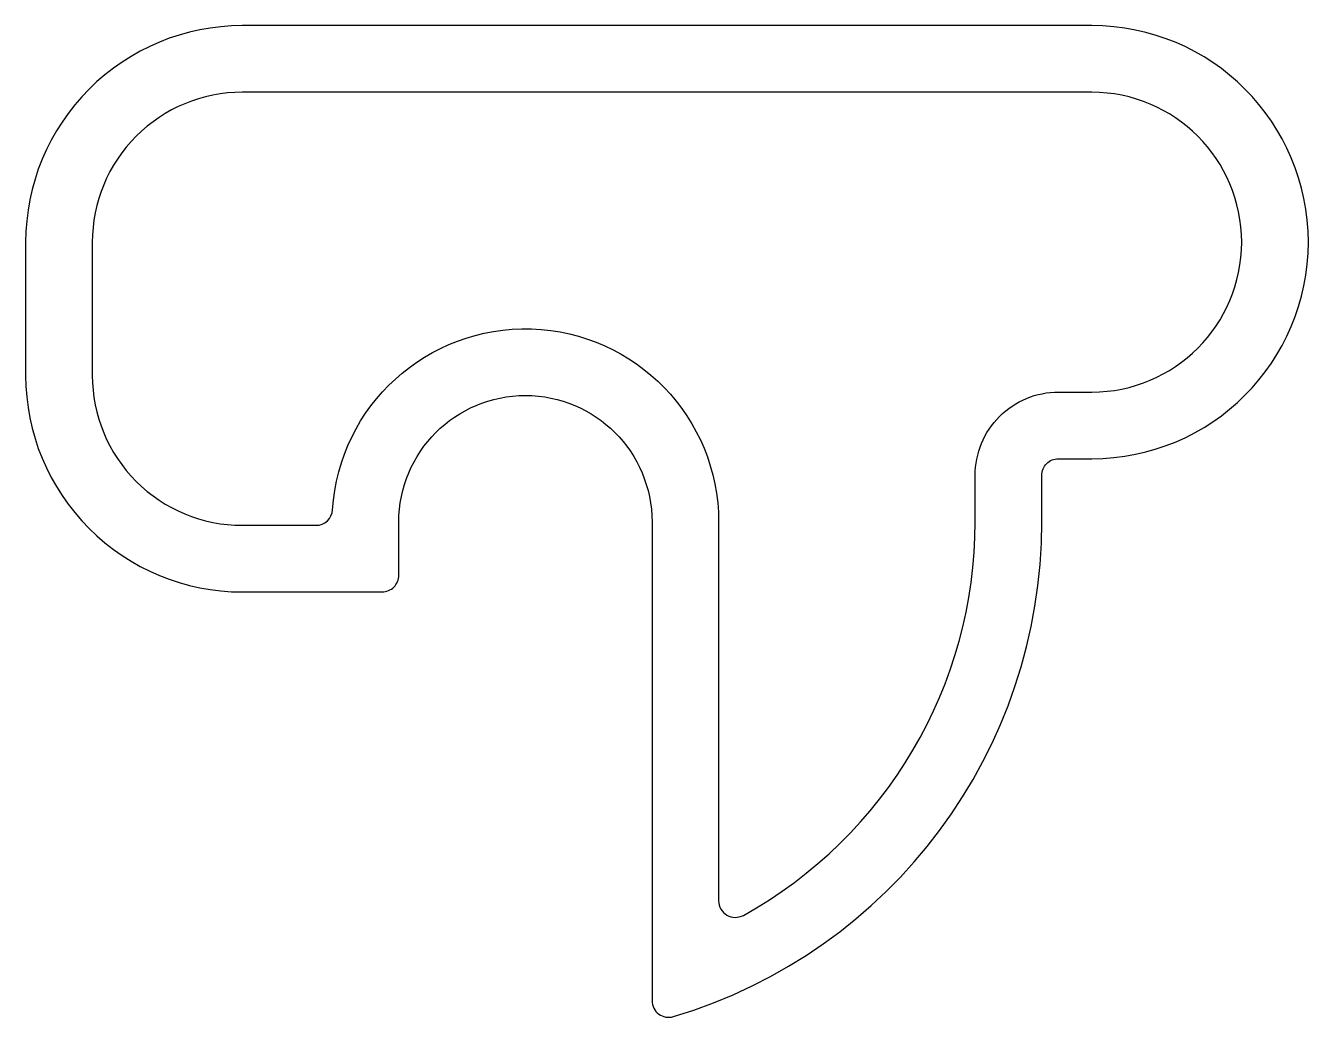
# Model space of a CAD drawing. Extents: x 469.8 to 508.3, y 231.5 to 261.3.
import ezdxf

# ---------------------------------------------------------------- set-up
doc = ezdxf.new("R2010")
doc.units = 0
doc.layers.add('ANA', color=220, linetype='CONTINUOUS')

msp = doc.modelspace()

# ---------------------------------------------------------------- linework, layer by layer
at = {"layer": 'ANA'}
for points in [[(488.634, 231.991, 0.502174), (489.277, 231.512, 0.331403), (500.334, 246.361), (500.334, 247.762, -0.414214), (500.834, 248.262), (501.834, 248.262, 1), (501.834, 261.262), (476.334, 261.262, 0.414214), (469.834, 254.762), (469.834, 250.762, 0.414214), (476.334, 244.262), (480.534, 244.262, 0.414214), (481.034, 244.762), (481.034, 246.361, -1), (488.634, 246.361)], [(476.334, 259.262, 0.414214), (471.834, 254.762), (471.834, 250.762, 0.414214), (476.334, 246.262), (478.547, 246.262, 0.39571), (479.046, 246.73, -0.968701), (490.634, 246.361), (490.634, 234.99, 0.571473), (491.376, 234.553, 0.272691), (498.334, 246.361), (498.334, 247.762, -0.414214), (500.834, 250.262), (501.834, 250.262, 1), (501.834, 259.262)]]:
    msp.add_lwpolyline(points, format="xyb", close=True, dxfattribs=at)

doc.saveas('drawing.dxf')
